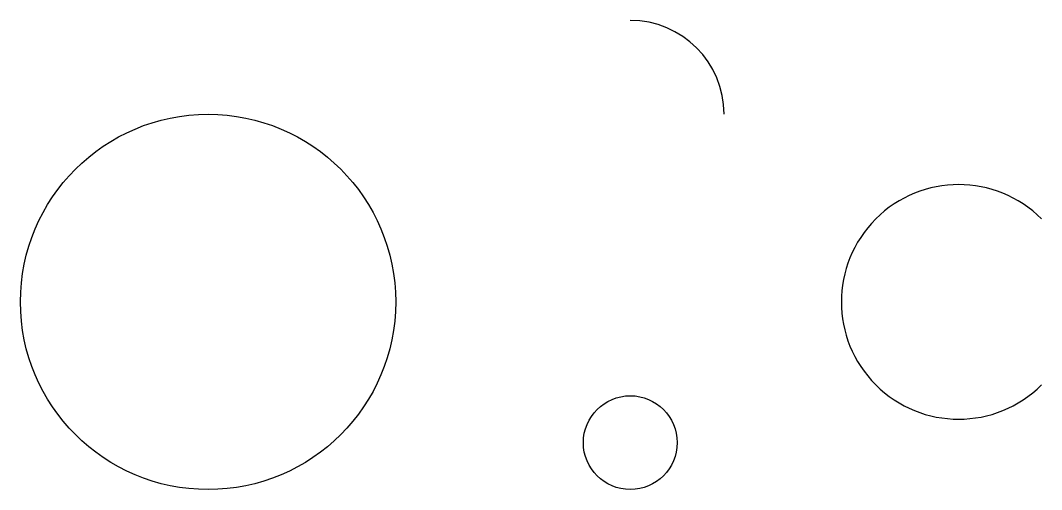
# Model space of a CAD drawing. Header units: millimetres. Extents: x 20 to 238, y 20 to 120.
import ezdxf

# ---------------------------------------------------------------- set-up
doc = ezdxf.new("R2010")
doc.units = ezdxf.units.MM

msp = doc.modelspace()

# ---------------------------------------------------------------- linework, layer by layer
at = {"layer": 'A'}
for centre, radius in [((60, 60), 40), ((150, 30), 10)]:
    msp.add_circle(centre, radius, dxfattribs=at)
for centre, radius, start, end in [((150, 100), 20, 0, 90), ((220, 60), 25, 45, 315)]:
    msp.add_arc(centre, radius, start, end, dxfattribs=at)

doc.saveas('drawing.dxf')
